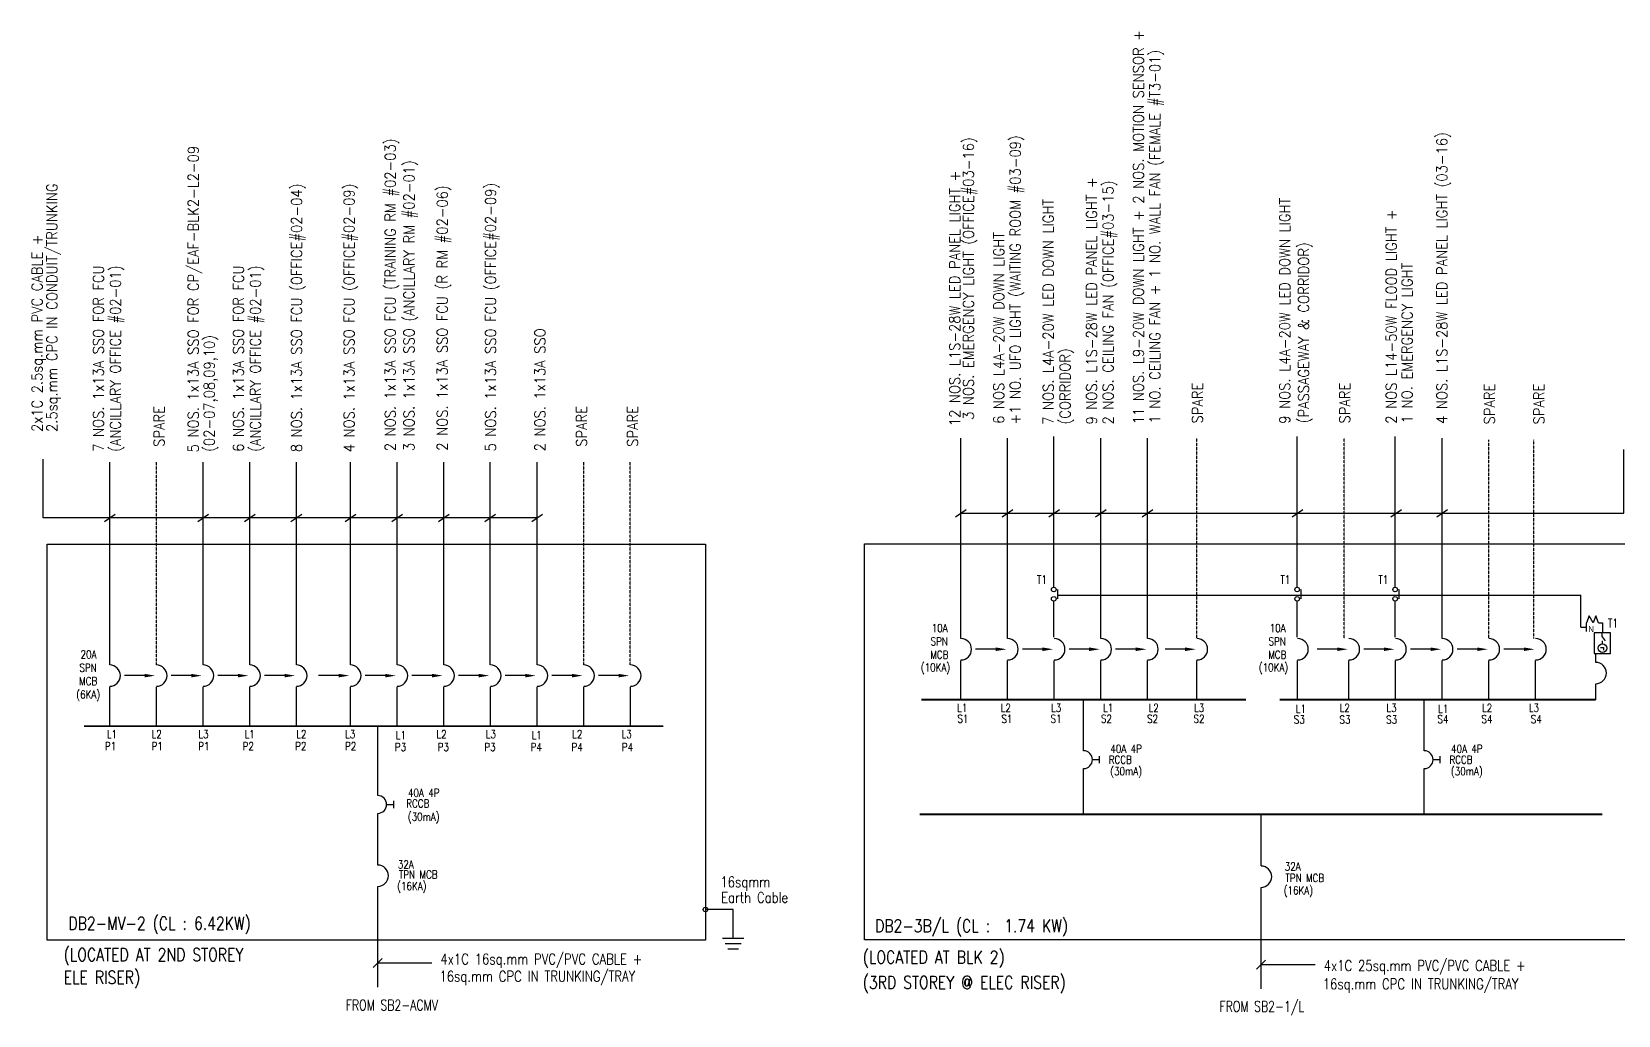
# Model space of a CAD drawing. Header units: millimetres. Extents: x 1219726 to 1461601, y 256790 to 556099.
# Drawn here: x 1318172 to 1362767, y 310461 to 338128 of the extents above; entities that cross this region are included whole.
import ezdxf
from ezdxf.enums import TextEntityAlignment as Align

# ---------------------------------------------------------------- set-up
doc = ezdxf.new("R2010")
doc.units = ezdxf.units.MM
doc.header["$LTSCALE"] = 0.01
doc.linetypes.add('DASHED', pattern=[19.05, 12.7, -6.35])
doc.linetypes.add('{ -E- }', pattern=[0])
doc.layers.add('E-_ELEC----_E-', color=3, linetype='Continuous')
doc.styles.add('100', font='romans.shx', dxfattribs={"width": 0.8, "height": 250})
doc.styles.add('A2', font='SIMPLEX.shx', dxfattribs={"width": 0.95, "height": 190})
doc.styles.add('PwNote', font='Romans.shx', dxfattribs={"width": 0.75, "bigfont": 'Special.shx'})
doc.styles.add('ROMANS', font='romans', dxfattribs={"width": 0.75})
doc.styles.add('SIMPLEX', font='simplex.shx', dxfattribs={"width": 0.65})
doc.dimstyles.get("Standard").update_dxf_attribs({"dimtxt": 0.18, "dimasz": 0.18, "dimexe": 0.18, "dimexo": 0.0625, "dimgap": 0.09, "dimtad": 0, "dimtih": 1, "dimtoh": 1, "dimdec": 4, "dimzin": 0, "dimdsep": 46, "dimtxsty": 'Standard', "dimcen": 0.09, "dimadec": 0, "dimazin": 0, "dimtfac": 1, "dimtdec": 4, "dimtofl": 0, "dimtmove": 0, "dimatfit": 3, "dimfxl": 1, "dimtolj": 1, "dimtzin": 0, "dimarcsym": 0})

# ---------------------------------------------------------------- blocks, each defined once
blk = doc.blocks.new('ELEC0338')
at = {"color": 7}
for p, q in [((160, 849), (160, 1039)), ((160, 849), (310, 649)), ((164, 498), (164, 646))]:
    blk.add_line(p, q, dxfattribs=at)
blk.add_lwpolyline([(566, 0), (566, 1039), (-250, 1039), (-250, 0)], close=True, dxfattribs=at)
blk.add_lwpolyline([(64, 311), (218, 311), (218, 168)], dxfattribs=at)
blk.add_circle((172, 277), 222, dxfattribs=at)
blk = doc.blocks.new('CLOSEDFILLED')
at = {"color": 0}
blk.add_solid([(-1, 0), (0, 0), (-1, 0)], dxfattribs=at)

msp = doc.modelspace()

# ---------------------------------------------------------------- linework, layer by layer
at = {"linetype": '{ -E- }'}
for p, q in [((1344288, 321057, 19755), (1344288, 326699, 19755)), ((1345600, 321057, 19755), (1345600, 326699, 19755)), ((1346900, 322502, 19755), (1346900, 326741, 19755)), ((1348223, 321057, 19755), (1348223, 326699, 19755)), ((1349535, 321057, 19755), (1349535, 326699, 19755)), ((1353741, 322502, 19755), (1353741, 326741, 19755)), ((1356497, 322502, 19755), (1356497, 326741, 19755)), ((1357820, 321057, 19755), (1357820, 326699, 19755)), ((1320363, 320315, 19765), (1320363, 326015, 19765)), ((1322987, 320315, 19765), (1322987, 326015, 19765)), ((1324298, 320315, 19765), (1324298, 326015, 19765)), ((1325610, 320315, 19765), (1325610, 326015, 19765)), ((1327130, 320315, 19765), (1327130, 326015, 19765)), ((1328441, 320315, 19765), (1328441, 326015, 19765)), ((1329753, 320315, 19765), (1329753, 326015, 19765)), ((1331056, 320315, 19765), (1331056, 326015, 19765)), ((1332376, 320315, 19765), (1332376, 326015, 19765)), ((1346900, 321099, 19755), (1346900, 322111, 19755)), ((1353741, 321099, 19755), (1353741, 322111, 19755)), ((1356497, 321099, 19755), (1356497, 322111, 19755)), ((1327897, 316641, 19765), (1327897, 318596, 19765)), ((1327897, 314686, 19765), (1327897, 316141, 19765)), ((1352725, 314661, 19755), (1352725, 316114, 19755)), ((1327897, 311248, 19765), (1327897, 314086, 19765)), ((1352725, 311201, 19755), (1352725, 314060, 19755)), ((1337890, 313437, 19765), (1337111, 313437, 19765))]:
    msp.add_line(p, q, dxfattribs=at)
at = {"linetype": 'DASHED', "ltscale": 10}
for p, q in [((1350923, 321057, 19755), (1350923, 326699, 19755)), ((1355065, 321057, 19755), (1355065, 326699, 19755)), ((1359132, 321057, 19755), (1359132, 326646, 19755)), ((1360390, 321062, 19755), (1360390, 326651, 19755)), ((1321681, 320315, 19765), (1321681, 326015, 19765)), ((1333688, 320315, 19765), (1333688, 326015, 19765)), ((1334991, 320315, 19765), (1334991, 326015, 19765))]:
    msp.add_line(p, q, dxfattribs=at)
for p, q in [((1344138, 324483, 19755), (1344439, 324692, 19755)), ((1345449, 324482, 19755), (1345751, 324691, 19755)), ((1346761, 324483, 19755), (1347063, 324692, 19755)), ((1348073, 324483, 19755), (1348374, 324692, 19755)), ((1349384, 324483, 19755), (1349686, 324692, 19755)), ((1353603, 324483, 19755), (1353904, 324692, 19755)), ((1356370, 324482, 19755), (1356672, 324691, 19755)), ((1357670, 324483, 19755), (1357971, 324692, 19755)), ((1320213, 324351, 19765), (1320514, 324560, 19765)), ((1322836, 324351, 19765), (1323137, 324560, 19765)), ((1324148, 324351, 19765), (1324449, 324560, 19765)), ((1325459, 324351, 19765), (1325761, 324560, 19765)), ((1326979, 324351, 19765), (1327281, 324560, 19765)), ((1328291, 324351, 19765), (1328592, 324560, 19765)), ((1329602, 324351, 19765), (1329904, 324560, 19765)), ((1330906, 324351, 19765), (1331207, 324560, 19765)), ((1332226, 324351, 19765), (1332527, 324560, 19765)), ((1347012, 322176, 19755), (1347012, 322437, 19755)), ((1353854, 322176, 19755), (1353854, 322437, 19755)), ((1356609, 322176, 19755), (1356609, 322437, 19755)), ((1346900, 322371, 19755), (1346900, 322373, 19755)), ((1353741, 322371, 19755), (1353741, 322373, 19755)), ((1356497, 322371, 19755), (1356497, 322373, 19755)), ((1345269, 320757, 19755), (1344704, 320757, 19755)), ((1346581, 320757, 19755), (1346016, 320757, 19755)), ((1347892, 320757, 19755), (1347328, 320757, 19755)), ((1349204, 320757, 19755), (1348639, 320757, 19755)), ((1350592, 320757, 19755), (1350027, 320757, 19755)), ((1354866, 320757, 19755), (1354301, 320757, 19755)), ((1356178, 320757, 19755), (1355613, 320757, 19755)), ((1357489, 320757, 19755), (1356925, 320757, 19755)), ((1358801, 320757, 19755), (1358236, 320757, 19755)), ((1360113, 320757, 19755), (1359548, 320757, 19755)), ((1344288, 319338, 19755), (1344288, 320445, 19755)), ((1345600, 319338, 19755), (1345600, 320445, 19755)), ((1346912, 319338, 19755), (1346912, 320445, 19755)), ((1348223, 319338, 19755), (1348223, 320445, 19755)), ((1349535, 319338, 19755), (1349535, 320445, 19755)), ((1350923, 319338, 19755), (1350923, 320445, 19755)), ((1353753, 319338, 19755), (1353753, 320445, 19755)), ((1355197, 319338, 19755), (1355197, 320445, 19755)), ((1356509, 319338, 19755), (1356509, 320445, 19755)), ((1357820, 319338, 19755), (1357820, 320445, 19755)), ((1359132, 319338, 19755), (1359132, 320445, 19755)), ((1360444, 319338, 19755), (1360444, 320445, 19755)), ((1321344, 320015, 19765), (1320779, 320015, 19765)), ((1322656, 320015, 19765), (1322091, 320015, 19765)), ((1323967, 320015, 19765), (1323403, 320015, 19765)), ((1325279, 320015, 19765), (1324714, 320015, 19765)), ((1326799, 320015, 19765), (1326234, 320015, 19765)), ((1328110, 320015, 19765), (1327546, 320015, 19765)), ((1329422, 320015, 19765), (1328857, 320015, 19765)), ((1330734, 320015, 19765), (1330169, 320015, 19765)), ((1332045, 320015, 19765), (1331481, 320015, 19765)), ((1333357, 320015, 19765), (1332792, 320015, 19765)), ((1334668, 320015, 19765), (1334104, 320015, 19765)), ((1320363, 318596, 19765), (1320363, 319703, 19765)), ((1321675, 318596, 19765), (1321675, 319703, 19765)), ((1322987, 318596, 19765), (1322987, 319703, 19765)), ((1324298, 318596, 19765), (1324298, 319703, 19765)), ((1325610, 318596, 19765), (1325610, 319703, 19765)), ((1327130, 318596, 19765), (1327130, 319703, 19765)), ((1328441, 318596, 19765), (1328441, 319703, 19765)), ((1329753, 318596, 19765), (1329753, 319703, 19765)), ((1331065, 318596, 19765), (1331065, 319703, 19765)), ((1332376, 318596, 19765), (1332376, 319703, 19765)), ((1333688, 318596, 19765), (1333688, 319703, 19765)), ((1335000, 318596, 19765), (1335000, 319703, 19765)), ((1347737, 317902, 19755), (1347737, 319338, 19755)), ((1357313, 317902, 19755), (1357313, 319338, 19755)), ((1347987, 317652, 19755), (1348187, 317652, 19755)), ((1348187, 317552, 19755), (1348187, 317752, 19755)), ((1357563, 317652, 19755), (1357763, 317652, 19755)), ((1357763, 317552, 19755), (1357763, 317752, 19755)), ((1347737, 316114, 19755), (1347737, 317402, 19755)), ((1357313, 316114, 19755), (1357313, 317402, 19755)), ((1328147, 316391, 19765), (1328347, 316391, 19765)), ((1328347, 316291, 19765), (1328347, 316491, 19765)), ((1337890, 312630, 19765), (1337890, 313437, 19765)), ((1337590, 312630, 19765), (1338190, 312630, 19765)), ((1337665, 312480, 19765), (1338115, 312480, 19765)), ((1337740, 312330, 19765), (1338040, 312330, 19765)), ((1327772, 311804, 19765), (1328023, 312055, 19765)), ((1329416, 311929, 19765), (1327897, 311929, 19765)), ((1352600, 311757, 19755), (1352850, 312008, 19755)), ((1354244, 311883, 19755), (1352725, 311883, 19755))]:
    msp.add_line(p, q)
at = {"color": 7}
for p, q in [((1361710, 321374, 19755), (1361871, 321374, 19755)), ((1362212, 321497, 19755), (1362319, 321497, 19755)), ((1362319, 321497, 19755), (1362319, 321216, 19755)), ((1362140, 320384, 19755), (1362140, 320635, 19755)), ((1362133, 319338, 19755), (1362133, 319787, 19755))]:
    msp.add_line(p, q, dxfattribs=at)
at = {"linetype": '{ -E- }', "elevation": 19765}
msp.add_lwpolyline([(1332376, 324455), (1318494, 324455), (1318494, 326108)], dxfattribs=at)
at = {"linetype": '{ -E- }', "ltscale": 1.5, "elevation": 19755}
msp.add_lwpolyline([(1344288, 324587), (1362920, 324587), (1362920, 326374)], dxfattribs=at)
at = {"linetype": '{ -E- }', "elevation": 19765}
msp.add_lwpolyline([(1318609, 323714), (1337111, 323714), (1337111, 312574), (1318609, 312574)], close=True, dxfattribs=at)
at = {"color": 7}
for points, elevation in [([(1347012, 322277), (1361710, 322277)], 39510), ([(1361710, 321374), (1361710, 322277)], 19755), ([(1362212, 321497), (1362140, 321697), (1362057, 321497), (1361953, 321697), (1361877, 321497)], 19755)]:
    msp.add_lwpolyline(points, dxfattribs=dict(at, elevation=elevation))
at = {"const_width": 50}
for points, elevation in [([(1343175, 319338), (1352299, 319338)], 19755), ([(1353249, 319338), (1362133, 319338)], 19755), ([(1319642, 318596), (1335928, 318596)], 19765), ([(1343128, 316114), (1362323, 316114)], 19755)]:
    msp.add_lwpolyline(points, dxfattribs=dict(at, elevation=elevation))
for centre, radius in [((1346900, 322437, 19755), 64.6), ((1353741, 322437, 19755), 64.6), ((1356497, 322437, 19755), 64.6), ((1346900, 322176, 19755), 64.6), ((1353741, 322176, 19755), 64.6), ((1356497, 322176, 19755), 64.6), ((1337111, 313437, 19765), 63.8)]:
    msp.add_circle(centre, radius)
for centre, radius in [((1344288, 320757, 19755), 300), ((1345600, 320757, 19755), 300), ((1346912, 320757, 19755), 300), ((1348223, 320757, 19755), 300), ((1349535, 320757, 19755), 300), ((1350923, 320757, 19755), 300), ((1353753, 320757, 19755), 300), ((1355197, 320757, 19755), 300), ((1356509, 320757, 19755), 300), ((1357820, 320757, 19755), 300), ((1359132, 320757, 19755), 300), ((1360444, 320757, 19755), 300), ((1320363, 320015, 19765), 300), ((1321675, 320015, 19765), 300), ((1322987, 320015, 19765), 300), ((1324298, 320015, 19765), 300), ((1325610, 320015, 19765), 300), ((1327130, 320015, 19765), 300), ((1328441, 320015, 19765), 300), ((1329753, 320015, 19765), 300), ((1331065, 320015, 19765), 300), ((1332376, 320015, 19765), 300), ((1333688, 320015, 19765), 300), ((1335000, 320015, 19765), 300), ((1347737, 317652, 19755), 250), ((1357313, 317652, 19755), 250), ((1327897, 316391, 19765), 250), ((1327897, 314386, 19765), 300), ((1352725, 314360, 19755), 300)]:
    msp.add_arc(centre, radius, 270, 90)
at = {"color": 7}
msp.add_arc((1362133, 320087, 19755), 300, 270, 90, dxfattribs=at)
for points in [[(1345269, 320807, 19755), (1345569, 320757, 19755), (1345269, 320707, 19755)], [(1346581, 320807, 19755), (1346881, 320757, 19755), (1346581, 320707, 19755)], [(1347892, 320807, 19755), (1348192, 320757, 19755), (1347892, 320707, 19755)], [(1349204, 320807, 19755), (1349504, 320757, 19755), (1349204, 320707, 19755)], [(1350592, 320807, 19755), (1350892, 320757, 19755), (1350592, 320707, 19755)], [(1354866, 320807, 19755), (1355166, 320757, 19755), (1354866, 320707, 19755)], [(1356178, 320807, 19755), (1356478, 320757, 19755), (1356178, 320707, 19755)], [(1357489, 320807, 19755), (1357789, 320757, 19755), (1357489, 320707, 19755)], [(1358801, 320807, 19755), (1359101, 320757, 19755), (1358801, 320707, 19755)], [(1360113, 320807, 19755), (1360413, 320757, 19755), (1360113, 320707, 19755)], [(1321344, 320065, 19765), (1321644, 320015, 19765), (1321344, 319965, 19765)], [(1322656, 320065, 19765), (1322956, 320015, 19765), (1322656, 319965, 19765)], [(1323967, 320065, 19765), (1324267, 320015, 19765), (1323967, 319965, 19765)], [(1325279, 320065, 19765), (1325579, 320015, 19765), (1325279, 319965, 19765)], [(1326799, 320065, 19765), (1327099, 320015, 19765), (1326799, 319965, 19765)], [(1328110, 320065, 19765), (1328410, 320015, 19765), (1328110, 319965, 19765)], [(1329422, 320065, 19765), (1329722, 320015, 19765), (1329422, 319965, 19765)], [(1330734, 320065, 19765), (1331034, 320015, 19765), (1330734, 319965, 19765)], [(1332045, 320065, 19765), (1332345, 320015, 19765), (1332045, 319965, 19765)], [(1333357, 320065, 19765), (1333657, 320015, 19765), (1333357, 319965, 19765)], [(1334668, 320065, 19765), (1334968, 320015, 19765), (1334668, 319965, 19765)]]:
    msp.add_solid(points)
at = {"layer": 'E-_ELEC----_E-', "color": 7, "elevation": 19755}
msp.add_lwpolyline([(1341581, 323720), (1364073, 323720), (1364073, 312579), (1341581, 312579)], close=True, dxfattribs=at)

# ---------------------------------------------------------------- block references
at = {"color": 7, "xscale": 0.5608740235074736, "yscale": 0.5608740235074736, "zscale": 0.5608740235074736}
msp.add_blockref('ELEC0338', (1362227, 320633, 19755), dxfattribs=at)

# ---------------------------------------------------------------- texts
for s, height, rotation, style, width, p in [('11 NOS. L9-20W DOWN LIGHT + 2 NOS. MOTION SENSOR + ', 300, 90, 'A2', 0.9, (1349430, 327088)), ('1 NO. CEILING FAN + 1 NO. WALL FAN (FEMALE #T3-01)', 300, 90, 'A2', 0.9, (1349892, 327108)), ('2 NOS. 1x13A SSO FCU (TRAINING RM #02-03) ', 300, 90, 'A2', 0.9, (1328397, 326328, 19765)), ('+1 NO. UFO LIGHT (WAITING ROOM #03-09)', 300, 90, 'A2', 0.9, (1345967, 327078, 19755)), ('5 NOS. 1x13A SSO FOR CP/EAF-BLK2-L2-09', 300, 90, 'A2', 0.9, (1322862, 326294)), ('3 NOS. 1x13A SSO (ANCILLARY RM #02-01) ', 300, 90, 'A2', 0.9, (1328926, 326328, 19765)), ('2.5sq.mm CPC IN CONDUIT/TRUNKING', 300, 90, 'A2', 0.9, (1318890, 326869, 19765)), ('8 NOS. 1x13A SSO FCU (OFFICE#02-04) ', 300, 90, 'A2', 0.9, (1325767, 326299)), ('4 NOS. 1x13A SSO FCU (OFFICE#02-09) ', 300, 90, 'A2', 0.9, (1327242, 326298, 19765)), ('2 NOS. 1x13A SSO FCU (R RM #02-06) ', 300, 90, 'A2', 0.9, (1329859, 326342)), ('5 NOS. 1x13A SSO FCU (OFFICE#02-09) ', 300, 90, 'A2', 0.9, (1331218, 326319, 19765)), ('7 NOS. L4A-20W LED DOWN LIGHT', 300, 90, 'A2', 0.9, (1346894, 327070)), ('9 NOS. L4A-20W LED DOWN LIGHT', 300, 90, 'A2', 0.9, (1353544, 327102, 19755)), ('2 NOS L14-50W FLOOD LIGHT +', 300, 90, 'A2', 0.9, (1356536, 327101)), ('2x1C 2.5sq.mm PVC CABLE +', 300, 90, 'A2', 0.9, (1318472, 326869, 19765)), ('6 NOS L4A-20W DOWN LIGHT', 300, 90, 'A2', 0.9, (1345505, 327096, 19755)), ('(PASSAGEWAY & CORRIDOR) ', 300, 90, 'A2', 0.9, (1354073, 327113, 19755)), ('7 NOS. 1x13A SSO FOR FCU', 300, 90, 'A2', 0.9, (1320194, 326311, 19765)), ('(ANCILLARY OFFICE #02-01) ', 300, 90, 'A2', 0.9, (1320672, 326311, 19765)), ('6 NOS. 1x13A SSO FOR FCU', 300, 90, 'A2', 0.9, (1324129, 326311, 19765)), ('(ANCILLARY OFFICE #02-01) ', 300, 90, 'A2', 0.9, (1324607, 326311, 19765)), ('1 NO. EMERGENCY LIGHT', 300, 90, 'A2', 0.9, (1356980, 327115)), ('2 NOS. 1x13A SSO ', 300, 90, 'A2', 0.9, (1332606, 326325)), ('(02-07,08,09,10) ', 300, 90, 'A2', 0.9, (1323310, 326311)), ('(CORRIDOR) ', 300, 90, 'A2', 0.9, (1347366, 327081)), ('SPARE', 300, 90, 'A2', 0.9, (1351088, 327106, 19755)), ('SPARE', 300, 90, 'A2', 0.9, (1355230, 327106, 19755)), ('SPARE', 300, 90, 'A2', 0.9, (1359297, 327082, 19755)), ('SPARE', 300, 90, 'A2', 0.9, (1360685, 327082, 19755)), ('SPARE', 300, 90, 'A2', 0.9, (1321901, 326450, 19765)), ('SPARE', 300, 90, 'A2', 0.9, (1333775, 326450, 19765)), ('SPARE', 300, 90, 'A2', 0.9, (1335212, 326450, 19765)), ('(10KA)', 225, 360, '100', 0.8, (1343163, 320134, 19755)), ('(10KA)', 225, 360, '100', 0.8, (1352663, 320134, 19755)), ('4x1C 16sq.mm PVC/PVC CABLE +', 300, 360, 'PwNote', 0.8, (1329658, 311893, 19765)), ('16sq.mm CPC IN TRUNKING/TRAY', 300, 360, 'PwNote', 0.8, (1329633, 311410, 19765)), ('4x1C 25sq.mm PVC/PVC CABLE +', 300, 360, 'PwNote', 0.8, (1354486, 311710, 19755)), ('16sq.mm CPC IN TRUNKING/TRAY', 300, 360, 'PwNote', 0.8, (1354461, 311194, 19755))]:
    msp.add_text(s, height=height, rotation=rotation, dxfattribs=dict(style=style, width=width)).set_placement(p)
at = {"ltscale": 1.5, "style": 'A2', "width": 0.9}
for s, p in [('3 NOS. EMERGENCY LIGHT (OFFICE#03-16) ', (1344649, 327208, 19755)), ('4 NOS. L1S-28W LED PANEL LIGHT (03-16)', (1357958, 327095, 19755)), ('12 NOS. L1S-28W LED PANEL LIGHT +', (1344266, 327033, 19755)), ('9 NOS. L1S-28W LED PANEL LIGHT +', (1348113, 327078, 19755)), ('2 NOS. CEILING FAN (OFFICE#03-15) ', (1348578, 327078, 19755))]:
    msp.add_text(s, height=300, rotation=90, dxfattribs=at).set_placement(p)
for s, height, style, width, p in [('T1', 240, 'SIMPLEX', 0.75, (1346428, 322594)), ('T1', 240, 'SIMPLEX', 0.75, (1353270, 322594)), ('T1', 240, 'SIMPLEX', 0.75, (1356025, 322594)), ('T1', 240, 'SIMPLEX', 0.75, (1362478, 321371, 19755)), ('SPN', 225, '100', 0.8, (1343437, 320867, 19755)), ('10A', 225, '100', 0.8, (1343469, 321242, 19755)), ('SPN', 225, '100', 0.8, (1352937, 320867, 19755)), ('10A', 225, '100', 0.8, (1352969, 321242, 19755)), ('20A', 225, '100', 0.8, (1319544, 320500, 19765)), ('MCB', 225, '100', 0.8, (1343428, 320492, 19755)), ('MCB', 225, '100', 0.8, (1352928, 320492, 19755)), ('SPN', 225, '100', 0.8, (1319512, 320125, 19765)), ('MCB', 225, '100', 0.8, (1319503, 319750, 19765)), ('(6KA)', 225, '100', 0.8, (1319424, 319370, 19765)), ('S1', 225, '100', 0.8, (1344192, 318692, 19755)), ('L1', 225, '100', 0.8, (1344185, 318998, 19755)), ('L2', 225, '100', 0.8, (1345408, 318994, 19755)), ('S1', 225, '100', 0.8, (1345428, 318688, 19755)), ('S1', 225, '100', 0.8, (1346810, 318689, 19755)), ('L3', 225, '100', 0.8, (1346824, 318995, 19755)), ('S2', 225, '100', 0.8, (1348226, 318692, 19755)), ('L1', 225, '100', 0.8, (1348283, 318998, 19755)), ('S2', 225, '100', 0.8, (1349522, 318688, 19755)), ('L2', 225, '100', 0.8, (1349565, 318994, 19755)), ('S2', 225, '100', 0.8, (1350828, 318689, 19755)), ('L3', 225, '100', 0.8, (1350841, 318995, 19755)), ('S3', 225, '100', 0.8, (1353647, 318668, 19755)), ('L1', 225, '100', 0.8, (1353703, 318973, 19755)), ('S3', 225, '100', 0.8, (1354931, 318664, 19755)), ('L2', 225, '100', 0.8, (1354935, 318994, 19755)), ('S3', 225, '100', 0.8, (1356243, 318664, 19755)), ('L3', 225, '100', 0.8, (1356254, 318995, 19755)), ('S4', 225, '100', 0.8, (1357683, 318681, 19755)), ('L1', 225, '100', 0.8, (1357705, 318973, 19755)), ('S4', 225, '100', 0.8, (1358922, 318681, 19755)), ('L2', 225, '100', 0.8, (1358937, 318994, 19755)), ('L3', 225, '100', 0.8, (1360256, 318995, 19755)), ('S4', 225, '100', 0.8, (1360307, 318681, 19755)), ('L1', 225, '100', 0.8, (1320285, 318256, 19765)), ('L2', 225, '100', 0.8, (1321541, 318256, 19765)), ('L3', 225, '100', 0.8, (1322858, 318256, 19765)), ('L1', 225, '100', 0.8, (1324156, 318256, 19765)), ('L2', 225, '100', 0.8, (1325607, 318256, 19765)), ('L3', 225, '100', 0.8, (1326982, 318256, 19765)), ('L1', 225, '100', 0.8, (1328407, 318231, 19765)), ('L2', 225, '100', 0.8, (1329548, 318256, 19765)), ('L3', 225, '100', 0.8, (1330936, 318256, 19765)), ('L1', 225, '100', 0.8, (1332223, 318231, 19765)), ('L2', 225, '100', 0.8, (1333364, 318256, 19765)), ('L3', 225, '100', 0.8, (1334752, 318256, 19765)), ('P1', 225, '100', 0.8, (1320229, 317919, 19765)), ('P1', 225, '100', 0.8, (1321540, 317919, 19765)), ('P1', 225, '100', 0.8, (1322852, 317919, 19765)), ('P2', 225, '100', 0.8, (1324100, 317919, 19765)), ('P2', 225, '100', 0.8, (1325576, 317919, 19765)), ('P2', 225, '100', 0.8, (1326978, 317919, 19765)), ('P3', 225, '100', 0.8, (1328379, 317895, 19765)), ('P3', 225, '100', 0.8, (1329583, 317895, 19765)), ('P3', 225, '100', 0.8, (1330895, 317895, 19765)), ('P4', 225, '100', 0.8, (1332195, 317895, 19765)), ('P4', 225, '100', 0.8, (1333342, 317895, 19765)), ('P4', 225, '100', 0.8, (1334760, 317895, 19765)), ('FROM SB2-ACMV', 300, 'PwNote', 0.75, (1326998, 310597, 19765)), ('FROM SB2-1/L', 300, 'PwNote', 0.75, (1351557, 310561, 19755))]:
    msp.add_text(s, height=height, dxfattribs=dict(style=style, width=width)).set_placement(p)
msp.add_text('N', height=166).set_placement((1361922, 321243, 19755))
at = {"width": 0.8}
for s, height, style, p in [('40A 4P ', 225, '100', (1348997, 317959, 19755)), ('40A 4P ', 225, '100', (1358573, 317959, 19755)), ('RCCB', 225, '100', (1348769, 317650, 19755)), ('RCCB', 225, '100', (1358345, 317650, 19755)), ('(30mA)', 225, '100', (1348934, 317310, 19755)), ('(30mA)', 225, '100', (1358510, 317310, 19755)), ('40A 4P ', 225, '100', (1329252, 316718, 19765)), ('RCCB', 225, '100', (1329024, 316420, 19765)), ('(30mA)', 225, '100', (1329190, 316030, 19765)), ('32A ', 225, '100', (1328749, 314705, 19765)), ('TPN MCB', 225, '100', (1329036, 314421, 19765)), ('32A ', 225, '100', (1353677, 314645, 19755)), ('TPN MCB', 225, '100', (1353955, 314323, 19755)), ('(16KA)', 225, '100', (1328856, 314080, 19765)), ('16sqmm ', 300, 'ROMANS', (1338311, 314163, 19765)), ('(16KA)', 225, '100', (1353776, 313959, 19755)), ('Earth Cable', 300, 'ROMANS', (1338491, 313775, 19765))]:
    msp.add_text(s, height=height, dxfattribs=dict(at, style=style)).set_placement(p, align=Align.MIDDLE)
at = {"ltscale": 1.5, "style": 'PwNote', "width": 0.8}
for s, p in [('DB2-MV-2 (CL : 6.42KW)', (1319202, 312868, 19765)), ('DB2-3B/L (CL :  1.74 KW)', (1341878, 312797, 19755)), ('(LOCATED AT 2ND STOREY', (1319070, 311987, 19765)), ('(LOCATED AT BLK 2)', (1341531, 311915, 19755)), ('ELE RISER)', (1319070, 311348, 19765)), ('(3RD STOREY @ ELEC RISER)', (1341531, 311206, 19755))]:
    msp.add_text(s, height=360, dxfattribs=at).set_placement(p)

# ---------------------------------------------------------------- leaders
at = {"color": 7}
msp.add_leader([(1361877, 321261, 19755), (1361877, 321497, 19755)], dimstyle='Standard', override={"dimgap": 1, "dimtad": 0, "dimclrd": 7, "dimldrblk": 'CLOSEDFILLED'}, dxfattribs=at)

doc.saveas('drawing.dxf')
